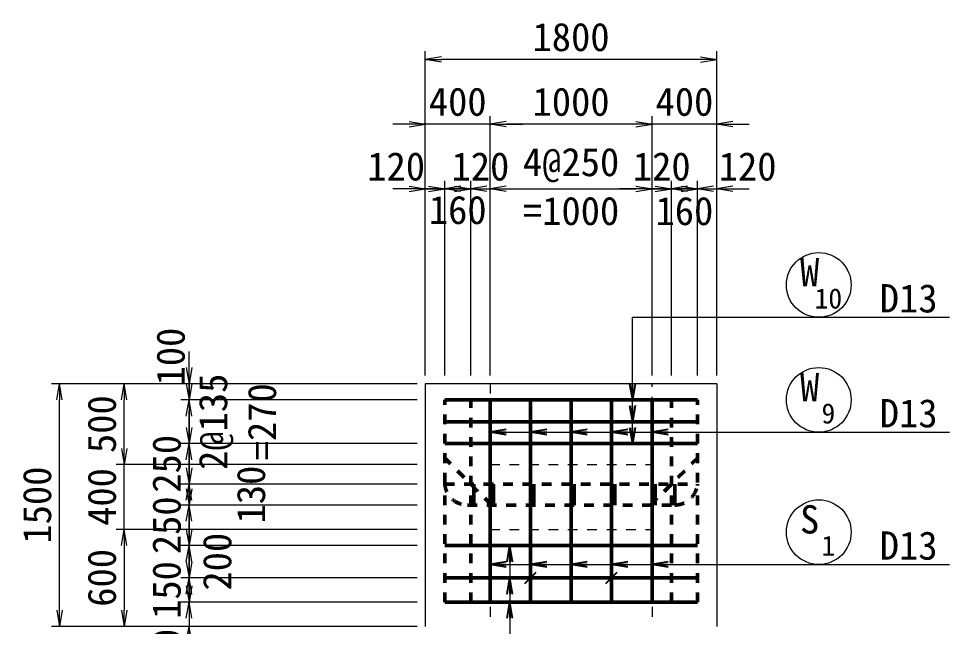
# Model space of a CAD drawing. Header units: millimetres. Extents: x 67792 to 193942, y -50017 to -20317.
# Drawn here: x 133596 to 139344, y -29365 to -25608 of the extents above; entities that cross this region are included whole.
import ezdxf
from ezdxf.enums import TextEntityAlignment as Align

# ---------------------------------------------------------------- set-up
doc = ezdxf.new("R2010")
doc.units = ezdxf.units.MM
doc.header["$LTSCALE"] = 50
doc.header["$PDSIZE"] = 300
doc.linetypes.add('SXF_跳び破線', pattern=[12, 6, -6])
doc.layers.get('Defpoints').update_dxf_attribs({"color": 191})
for name, color, linetype, lineweight in [('D-BGD', 7, 'Continuous', 13), ('D-STR', 1, 'Continuous', 50), ('D-STR-DIM', 7, 'Continuous', 13), ('D-STR-HTXT', 7, 'Continuous', 13), ('D-STR-STR5', 7, 'Continuous', 25), ('D-STR-TXT', 7, 'Continuous', 13)]:
    doc.layers.add(name, color=color, linetype=linetype, lineweight=lineweight)
doc.styles.add('YOKO_GOTHIC', font='MS Gothic.ttf')
doc.dimstyles.new('S50', dxfattribs={"dimscale": 50, "dimtxt": 3.5, "dimasz": 2, "dimexe": 1, "dimexo": 1, "dimgap": 1, "dimtad": 1, "dimdec": 0, "dimzin": 1, "dimdsep": 46, "dimtxsty": 'YOKO_GOTHIC', "dimblk": 'OPEN', "dimcen": 0, "dimclrd": 256, "dimclre": 256, "dimclrt": 256, "dimaunit": 1, "dimadec": 3, "dimazin": 0, "dimtfac": 1, "dimtdec": 0, "dimtix": 1, "dimtmove": 2, "dimatfit": 3, "dimldrblk": 'OPEN', "dimfxl": 1, "dimlwd": -1, "dimlwe": -1, "dimarcsym": 2})

# ---------------------------------------------------------------- blocks, each defined once
blk = doc.blocks.new('_Open')
at = {"color": 0, "linetype": 'ByBlock', "lineweight": -2}
for p, q in [((-1, 0.167), (0, 0)), ((-1, -0.167), (0, 0)), ((0, 0), (-1, 0))]:
    blk.add_line(p, q, dxfattribs=at)
blk = doc.blocks.new('*D70')
at = {"layer": 'D-STR-DIM', "ltscale": 1500, "transparency": 16777216}
for p, q in [((136108, -27814.8), (136108, -26610.2)), ((136228, -27814.8), (136228, -26610.2)), ((136008, -26660.2), (135908, -26660.2)), ((136108, -26660.2), (136228, -26660.2)), ((136328, -26660.2), (136428, -26660.2))]:
    blk.add_line(p, q, dxfattribs=at)
at = {"layer": 'Defpoints', "color": 0, "ltscale": 1500, "transparency": 16777216}
for p in [(136228, -26660.2), (136108, -27864.8), (136228, -27864.8)]:
    blk.add_point(p, dxfattribs=at)
at = {"layer": 'D-STR-DIM', "ltscale": 1500, "transparency": 16777216, "xscale": 100, "yscale": 100, "zscale": 100}
blk.add_blockref('_Open', (136108, -26660.2), dxfattribs=at)
at = {"layer": 'D-STR-DIM', "ltscale": 1500, "transparency": 16777216, "xscale": 100, "yscale": 100, "zscale": 100, "rotation": 180}
blk.add_blockref('_Open', (136228, -26660.2), dxfattribs=at)
at = {"layer": 'D-STR-DIM', "ltscale": 1500, "transparency": 16777216, "insert": (135927.8, -26522.7), "char_height": 175, "attachment_point": 5, "style": 'YOKO_GOTHIC'}
blk.add_mtext('120', dxfattribs=at)
blk = doc.blocks.new('*D71')
at = {"layer": 'D-STR-DIM', "ltscale": 1500, "transparency": 16777216}
for p, q in [((136228, -27814.8), (136228, -26610.2)), ((136388, -27814.8), (136388, -26610.2)), ((136128, -26660.2), (136028, -26660.2)), ((136228, -26660.2), (136388, -26660.2)), ((136488, -26660.2), (136588, -26660.2))]:
    blk.add_line(p, q, dxfattribs=at)
at = {"layer": 'Defpoints', "color": 0, "ltscale": 1500, "transparency": 16777216}
for p in [(136388, -26660.2), (136228, -27864.8), (136388, -27864.8)]:
    blk.add_point(p, dxfattribs=at)
at = {"layer": 'D-STR-DIM', "ltscale": 1500, "transparency": 16777216, "xscale": 100, "yscale": 100, "zscale": 100}
blk.add_blockref('_Open', (136228, -26660.2), dxfattribs=at)
at = {"layer": 'D-STR-DIM', "ltscale": 1500, "transparency": 16777216, "xscale": 100, "yscale": 100, "zscale": 100, "rotation": 180}
blk.add_blockref('_Open', (136388, -26660.2), dxfattribs=at)
at = {"layer": 'D-STR-DIM', "ltscale": 1500, "transparency": 16777216, "insert": (136308, -26791.7), "char_height": 175, "attachment_point": 5, "style": 'YOKO_GOTHIC'}
blk.add_mtext('160', dxfattribs=at)
blk = doc.blocks.new('*D72')
at = {"layer": 'D-STR-DIM', "ltscale": 1500, "transparency": 16777216}
for p, q in [((136388, -27814.8), (136388, -26610.2)), ((136508, -27814.8), (136508, -26610.2)), ((136288, -26660.2), (136188, -26660.2)), ((136388, -26660.2), (136508, -26660.2)), ((136608, -26660.2), (136708, -26660.2))]:
    blk.add_line(p, q, dxfattribs=at)
at = {"layer": 'Defpoints', "color": 0, "ltscale": 1500, "transparency": 16777216}
for p in [(136508, -26660.2), (136388, -27864.8), (136508, -27864.8)]:
    blk.add_point(p, dxfattribs=at)
at = {"layer": 'D-STR-DIM', "ltscale": 1500, "transparency": 16777216, "xscale": 100, "yscale": 100, "zscale": 100}
blk.add_blockref('_Open', (136388, -26660.2), dxfattribs=at)
at = {"layer": 'D-STR-DIM', "ltscale": 1500, "transparency": 16777216, "xscale": 100, "yscale": 100, "zscale": 100, "rotation": 180}
blk.add_blockref('_Open', (136508, -26660.2), dxfattribs=at)
at = {"layer": 'D-STR-DIM', "ltscale": 1500, "transparency": 16777216, "insert": (136448, -26522.7), "char_height": 175, "attachment_point": 5, "style": 'YOKO_GOTHIC'}
blk.add_mtext('120', dxfattribs=at)
blk = doc.blocks.new('*D73')
at = {"layer": 'D-STR-DIM', "ltscale": 1500, "transparency": 16777216}
for p, q in [((136508, -27814.8), (136508, -26610.2)), ((137508, -27814.8), (137508, -26610.2)), ((136608, -26660.2), (137408, -26660.2))]:
    blk.add_line(p, q, dxfattribs=at)
at = {"layer": 'Defpoints', "color": 0, "ltscale": 1500, "transparency": 16777216}
for p in [(137508, -26660.2), (136508, -27864.8), (137508, -27864.8)]:
    blk.add_point(p, dxfattribs=at)
at = {"layer": 'D-STR-DIM', "ltscale": 1500, "transparency": 16777216, "xscale": 100, "yscale": 100, "zscale": 100, "rotation": 180}
blk.add_blockref('_Open', (136508, -26660.2), dxfattribs=at)
at = {"layer": 'D-STR-DIM', "ltscale": 1500, "transparency": 16777216, "xscale": 100, "yscale": 100, "zscale": 100}
blk.add_blockref('_Open', (137508, -26660.2), dxfattribs=at)
at = {"layer": 'D-STR-DIM', "ltscale": 1500, "transparency": 16777216, "char_height": 175, "attachment_point": 5, "style": 'YOKO_GOTHIC'}
for s, insert in [('4@250', (137008, -26513.4)), ('=1000', (137008, -26797.7))]:
    blk.add_mtext(s, dxfattribs=dict(at, insert=insert))
blk = doc.blocks.new('*D74')
at = {"layer": 'D-STR-DIM', "ltscale": 1500, "transparency": 16777216}
for p, q in [((137508, -27814.8), (137508, -26610.2)), ((137628, -27814.8), (137628, -26610.2)), ((137408, -26660.2), (137308, -26660.2)), ((137508, -26660.2), (137628, -26660.2)), ((137728, -26660.2), (137828, -26660.2))]:
    blk.add_line(p, q, dxfattribs=at)
at = {"layer": 'Defpoints', "color": 0, "ltscale": 1500, "transparency": 16777216}
for p in [(137628, -26660.2), (137508, -27864.8), (137628, -27864.8)]:
    blk.add_point(p, dxfattribs=at)
at = {"layer": 'D-STR-DIM', "ltscale": 1500, "transparency": 16777216, "xscale": 100, "yscale": 100, "zscale": 100}
blk.add_blockref('_Open', (137508, -26660.2), dxfattribs=at)
at = {"layer": 'D-STR-DIM', "ltscale": 1500, "transparency": 16777216, "xscale": 100, "yscale": 100, "zscale": 100, "rotation": 180}
blk.add_blockref('_Open', (137628, -26660.2), dxfattribs=at)
at = {"layer": 'D-STR-DIM', "ltscale": 1500, "transparency": 16777216, "insert": (137568, -26522.7), "char_height": 175, "attachment_point": 5, "style": 'YOKO_GOTHIC'}
blk.add_mtext('120', dxfattribs=at)
blk = doc.blocks.new('*D75')
at = {"layer": 'D-STR-DIM', "ltscale": 1500, "transparency": 16777216}
for p, q in [((137628, -27814.8), (137628, -26610.2)), ((137788, -27814.8), (137788, -26610.2)), ((137528, -26660.2), (137428, -26660.2)), ((137628, -26660.2), (137788, -26660.2)), ((137888, -26660.2), (137988, -26660.2))]:
    blk.add_line(p, q, dxfattribs=at)
at = {"layer": 'Defpoints', "color": 0, "ltscale": 1500, "transparency": 16777216}
for p in [(137788, -26660.2), (137628, -27864.8), (137788, -27864.8)]:
    blk.add_point(p, dxfattribs=at)
at = {"layer": 'D-STR-DIM', "ltscale": 1500, "transparency": 16777216, "xscale": 100, "yscale": 100, "zscale": 100}
blk.add_blockref('_Open', (137628, -26660.2), dxfattribs=at)
at = {"layer": 'D-STR-DIM', "ltscale": 1500, "transparency": 16777216, "xscale": 100, "yscale": 100, "zscale": 100, "rotation": 180}
blk.add_blockref('_Open', (137788, -26660.2), dxfattribs=at)
at = {"layer": 'D-STR-DIM', "ltscale": 1500, "transparency": 16777216, "insert": (137708, -26798.2), "char_height": 175, "attachment_point": 5, "style": 'YOKO_GOTHIC'}
blk.add_mtext('160', dxfattribs=at)
blk = doc.blocks.new('*D76')
at = {"layer": 'D-STR-DIM', "ltscale": 1500, "transparency": 16777216}
for p, q in [((137788, -27814.8), (137788, -26610.2)), ((137908, -27814.8), (137908, -26610.2)), ((137688, -26660.2), (137588, -26660.2)), ((137788, -26660.2), (137908, -26660.2)), ((138008, -26660.2), (138108, -26660.2))]:
    blk.add_line(p, q, dxfattribs=at)
at = {"layer": 'Defpoints', "color": 0, "ltscale": 1500, "transparency": 16777216}
for p in [(137908, -26660.2), (137788, -27864.8), (137908, -27864.8)]:
    blk.add_point(p, dxfattribs=at)
at = {"layer": 'D-STR-DIM', "ltscale": 1500, "transparency": 16777216, "xscale": 100, "yscale": 100, "zscale": 100}
blk.add_blockref('_Open', (137788, -26660.2), dxfattribs=at)
at = {"layer": 'D-STR-DIM', "ltscale": 1500, "transparency": 16777216, "xscale": 100, "yscale": 100, "zscale": 100, "rotation": 180}
blk.add_blockref('_Open', (137908, -26660.2), dxfattribs=at)
at = {"layer": 'D-STR-DIM', "ltscale": 1500, "transparency": 16777216, "insert": (138098.6, -26522.7), "char_height": 175, "attachment_point": 5, "style": 'YOKO_GOTHIC'}
blk.add_mtext('120', dxfattribs=at)
blk = doc.blocks.new('*D77')
at = {"layer": 'D-STR-DIM', "ltscale": 1500, "transparency": 16777216}
for p, q in [((137508, -27814.8), (137508, -26210.2)), ((137908, -27814.8), (137908, -26210.2)), ((137408, -26260.2), (137308, -26260.2)), ((137908, -26260.2), (137508, -26260.2)), ((138008, -26260.2), (138108, -26260.2))]:
    blk.add_line(p, q, dxfattribs=at)
at = {"layer": 'Defpoints', "color": 0, "ltscale": 1500, "transparency": 16777216}
for p in [(137508, -26260.2), (137508, -27864.8), (137908, -27864.8)]:
    blk.add_point(p, dxfattribs=at)
at = {"layer": 'D-STR-DIM', "ltscale": 1500, "transparency": 16777216, "xscale": 100, "yscale": 100, "zscale": 100}
blk.add_blockref('_Open', (137508, -26260.2), dxfattribs=at)
at = {"layer": 'D-STR-DIM', "ltscale": 1500, "transparency": 16777216, "xscale": 100, "yscale": 100, "zscale": 100, "rotation": 180}
blk.add_blockref('_Open', (137908, -26260.2), dxfattribs=at)
at = {"layer": 'D-STR-DIM', "ltscale": 1500, "transparency": 16777216, "insert": (137708, -26122.7), "char_height": 175, "attachment_point": 5, "style": 'YOKO_GOTHIC'}
blk.add_mtext('400', dxfattribs=at)
blk = doc.blocks.new('*D78')
at = {"layer": 'D-STR-DIM', "ltscale": 1500, "transparency": 16777216}
for p, q in [((136108, -27814.8), (136108, -25810.2)), ((137808, -25860.2), (136208, -25860.2)), ((137908, -27814.8), (137908, -25810.2))]:
    blk.add_line(p, q, dxfattribs=at)
at = {"layer": 'Defpoints', "color": 0, "ltscale": 1500, "transparency": 16777216}
for p in [(136108, -25860.2), (136108, -27864.8), (137908, -27864.8)]:
    blk.add_point(p, dxfattribs=at)
at = {"layer": 'D-STR-DIM', "ltscale": 1500, "transparency": 16777216, "xscale": 100, "yscale": 100, "zscale": 100, "rotation": 180}
blk.add_blockref('_Open', (136108, -25860.2), dxfattribs=at)
at = {"layer": 'D-STR-DIM', "ltscale": 1500, "transparency": 16777216, "xscale": 100, "yscale": 100, "zscale": 100}
blk.add_blockref('_Open', (137908, -25860.2), dxfattribs=at)
at = {"layer": 'D-STR-DIM', "ltscale": 1500, "transparency": 16777216, "insert": (137008, -25722.7), "char_height": 175, "attachment_point": 5, "style": 'YOKO_GOTHIC'}
blk.add_mtext('1800', dxfattribs=at)
blk = doc.blocks.new('*D79')
at = {"layer": 'D-STR-DIM', "ltscale": 1500, "transparency": 16777216}
for p, q in [((136508, -27814.8), (136508, -26210.2)), ((137508, -27814.8), (137508, -26210.2)), ((137408, -26260.2), (136608, -26260.2))]:
    blk.add_line(p, q, dxfattribs=at)
at = {"layer": 'Defpoints', "color": 0, "ltscale": 1500, "transparency": 16777216}
for p in [(136508, -26260.2), (136508, -27864.8), (137508, -27864.8)]:
    blk.add_point(p, dxfattribs=at)
at = {"layer": 'D-STR-DIM', "ltscale": 1500, "transparency": 16777216, "xscale": 100, "yscale": 100, "zscale": 100, "rotation": 180}
blk.add_blockref('_Open', (136508, -26260.2), dxfattribs=at)
at = {"layer": 'D-STR-DIM', "ltscale": 1500, "transparency": 16777216, "xscale": 100, "yscale": 100, "zscale": 100}
blk.add_blockref('_Open', (137508, -26260.2), dxfattribs=at)
at = {"layer": 'D-STR-DIM', "ltscale": 1500, "transparency": 16777216, "insert": (137008, -26122.7), "char_height": 175, "attachment_point": 5, "style": 'YOKO_GOTHIC'}
blk.add_mtext('1000', dxfattribs=at)
blk = doc.blocks.new('*D80')
at = {"layer": 'D-STR-DIM', "ltscale": 1500, "transparency": 16777216}
for p, q in [((136108, -27814.8), (136108, -26210.2)), ((136508, -27814.8), (136508, -26210.2)), ((136008, -26260.2), (135908, -26260.2)), ((136508, -26260.2), (136108, -26260.2)), ((136608, -26260.2), (136708, -26260.2))]:
    blk.add_line(p, q, dxfattribs=at)
at = {"layer": 'Defpoints', "color": 0, "ltscale": 1500, "transparency": 16777216}
for p in [(136108, -26260.2), (136108, -27864.8), (136508, -27864.8)]:
    blk.add_point(p, dxfattribs=at)
at = {"layer": 'D-STR-DIM', "ltscale": 1500, "transparency": 16777216, "xscale": 100, "yscale": 100, "zscale": 100}
blk.add_blockref('_Open', (136108, -26260.2), dxfattribs=at)
at = {"layer": 'D-STR-DIM', "ltscale": 1500, "transparency": 16777216, "xscale": 100, "yscale": 100, "zscale": 100, "rotation": 180}
blk.add_blockref('_Open', (136508, -26260.2), dxfattribs=at)
at = {"layer": 'D-STR-DIM', "ltscale": 1500, "transparency": 16777216, "insert": (136308, -26122.7), "char_height": 175, "attachment_point": 5, "style": 'YOKO_GOTHIC'}
blk.add_mtext('400', dxfattribs=at)
blk = doc.blocks.new('*D399')
at = {"layer": 'D-STR-DIM', "ltscale": 1500, "transparency": 16777216}
for p, q in [((134648.5, -27764.8), (134648.5, -27664.8)), ((136058, -27864.8), (134598.5, -27864.8)), ((134648.5, -27864.8), (134648.5, -27964.8)), ((136058, -27964.8), (134598.5, -27964.8)), ((134648.5, -28064.8), (134648.5, -28164.8))]:
    blk.add_line(p, q, dxfattribs=at)
at = {"layer": 'Defpoints', "color": 0, "ltscale": 1500, "transparency": 16777216}
for p in [(136108, -27864.8), (134648.5, -27964.8), (136108, -27964.8)]:
    blk.add_point(p, dxfattribs=at)
at = {"layer": 'D-STR-DIM', "ltscale": 1500, "transparency": 16777216, "xscale": 100, "yscale": 100, "zscale": 100}
for p, rotation in [((134648.5, -27864.8), 270), ((134648.5, -27964.8), 90)]:
    blk.add_blockref('_Open', p, dxfattribs=dict(at, rotation=rotation))
at = {"layer": 'D-STR-DIM', "ltscale": 1500, "transparency": 16777216, "insert": (134536, -27697), "char_height": 175, "attachment_point": 5, "rotation": 90, "style": 'YOKO_GOTHIC'}
blk.add_mtext('100', dxfattribs=at)
blk = doc.blocks.new('*D400')
at = {"layer": 'D-STR-DIM', "ltscale": 1500, "transparency": 16777216}
for p, q in [((134648.5, -27864.8), (134648.5, -27764.8)), ((136058, -27964.8), (134598.5, -27964.8)), ((134648.5, -27964.8), (134648.5, -28234.8)), ((136058, -28234.8), (134598.5, -28234.8)), ((134648.5, -28334.8), (134648.5, -28434.8))]:
    blk.add_line(p, q, dxfattribs=at)
at = {"layer": 'Defpoints', "color": 0, "ltscale": 1500, "transparency": 16777216}
for p in [(136108, -27964.8), (134648.5, -28234.8), (136108, -28234.8)]:
    blk.add_point(p, dxfattribs=at)
at = {"layer": 'D-STR-DIM', "ltscale": 1500, "transparency": 16777216, "xscale": 100, "yscale": 100, "zscale": 100}
for p, rotation in [((134648.5, -27964.8), 270), ((134648.5, -28234.8), 90)]:
    blk.add_blockref('_Open', p, dxfattribs=dict(at, rotation=rotation))
at = {"layer": 'D-STR-DIM', "ltscale": 1500, "transparency": 16777216, "char_height": 175, "attachment_point": 5, "rotation": 90, "style": 'YOKO_GOTHIC'}
for s, insert in [('2@135', (134816.1, -28099.8)), ('=270', (135100.4, -28099.8))]:
    blk.add_mtext(s, dxfattribs=dict(at, insert=insert))
blk = doc.blocks.new('*D401')
at = {"layer": 'D-STR-DIM', "ltscale": 1500, "transparency": 16777216}
for p, q in [((134648.5, -28134.8), (134648.5, -28034.8)), ((136058, -28234.8), (134598.5, -28234.8)), ((134648.5, -28234.8), (134648.5, -28484.8)), ((136058, -28484.8), (134598.5, -28484.8)), ((134648.5, -28584.8), (134648.5, -28684.8))]:
    blk.add_line(p, q, dxfattribs=at)
at = {"layer": 'Defpoints', "color": 0, "ltscale": 1500, "transparency": 16777216}
for p in [(136108, -28234.8), (134648.5, -28484.8), (136108, -28484.8)]:
    blk.add_point(p, dxfattribs=at)
at = {"layer": 'D-STR-DIM', "ltscale": 1500, "transparency": 16777216, "xscale": 100, "yscale": 100, "zscale": 100}
for p, rotation in [((134648.5, -28234.8), 270), ((134648.5, -28484.8), 90)]:
    blk.add_blockref('_Open', p, dxfattribs=dict(at, rotation=rotation))
at = {"layer": 'D-STR-DIM', "ltscale": 1500, "transparency": 16777216, "insert": (134511, -28359.8), "char_height": 175, "attachment_point": 5, "rotation": 90, "style": 'YOKO_GOTHIC'}
blk.add_mtext('250', dxfattribs=at)
blk = doc.blocks.new('*D402')
at = {"layer": 'D-STR-DIM', "ltscale": 1500, "transparency": 16777216}
for p, q in [((134648.5, -28384.8), (134648.5, -28284.8)), ((136058, -28484.8), (134598.5, -28484.8)), ((134648.5, -28484.8), (134648.5, -28614.8)), ((136058, -28614.8), (134598.5, -28614.8)), ((134648.5, -28714.8), (134648.5, -28814.8))]:
    blk.add_line(p, q, dxfattribs=at)
at = {"layer": 'Defpoints', "color": 0, "ltscale": 1500, "transparency": 16777216}
for p in [(136108, -28484.8), (134648.5, -28614.8), (136108, -28614.8)]:
    blk.add_point(p, dxfattribs=at)
at = {"layer": 'D-STR-DIM', "ltscale": 1500, "transparency": 16777216, "xscale": 100, "yscale": 100, "zscale": 100}
for p, rotation in [((134648.5, -28484.8), 270), ((134648.5, -28614.8), 90)]:
    blk.add_blockref('_Open', p, dxfattribs=dict(at, rotation=rotation))
at = {"layer": 'D-STR-DIM', "ltscale": 1500, "transparency": 16777216, "insert": (135032.4, -28549.8), "char_height": 175, "attachment_point": 5, "rotation": 90, "style": 'YOKO_GOTHIC'}
blk.add_mtext('130', dxfattribs=at)
blk = doc.blocks.new('*D408')
at = {"layer": 'D-STR-DIM', "ltscale": 1500, "transparency": 16777216}
for p, q in [((134248.5, -28264.8), (134248.5, -28164.8)), ((136058, -28364.8), (134198.5, -28364.8)), ((134248.5, -28764.8), (134248.5, -28364.8)), ((136058, -28764.8), (134198.5, -28764.8)), ((134248.5, -28864.8), (134248.5, -28964.8))]:
    blk.add_line(p, q, dxfattribs=at)
at = {"layer": 'Defpoints', "color": 0, "ltscale": 1500, "transparency": 16777216}
for p in [(134248.5, -28364.8), (136108, -28364.8), (136108, -28764.8)]:
    blk.add_point(p, dxfattribs=at)
at = {"layer": 'D-STR-DIM', "ltscale": 1500, "transparency": 16777216, "xscale": 100, "yscale": 100, "zscale": 100}
for p, rotation in [((134248.5, -28364.8), 270), ((134248.5, -28764.8), 90)]:
    blk.add_blockref('_Open', p, dxfattribs=dict(at, rotation=rotation))
at = {"layer": 'D-STR-DIM', "ltscale": 1500, "transparency": 16777216, "insert": (134111, -28564.8), "char_height": 175, "attachment_point": 5, "rotation": 90, "style": 'YOKO_GOTHIC'}
blk.add_mtext('400', dxfattribs=at)
blk = doc.blocks.new('*D409')
at = {"layer": 'D-STR-DIM', "ltscale": 1500, "transparency": 16777216}
for p, q in [((136058, -27864.8), (134198.5, -27864.8)), ((134248.5, -28264.8), (134248.5, -27964.8)), ((136058, -28364.8), (134198.5, -28364.8))]:
    blk.add_line(p, q, dxfattribs=at)
at = {"layer": 'Defpoints', "color": 0, "ltscale": 1500, "transparency": 16777216}
for p in [(134248.5, -27864.8), (136108, -27864.8), (136108, -28364.8)]:
    blk.add_point(p, dxfattribs=at)
at = {"layer": 'D-STR-DIM', "ltscale": 1500, "transparency": 16777216, "xscale": 100, "yscale": 100, "zscale": 100}
for p, rotation in [((134248.5, -27864.8), 90), ((134248.5, -28364.8), 270)]:
    blk.add_blockref('_Open', p, dxfattribs=dict(at, rotation=rotation))
at = {"layer": 'D-STR-DIM', "ltscale": 1500, "transparency": 16777216, "insert": (134111, -28114.8), "char_height": 175, "attachment_point": 5, "rotation": 90, "style": 'YOKO_GOTHIC'}
blk.add_mtext('500', dxfattribs=at)
blk = doc.blocks.new('*D410')
at = {"layer": 'D-STR-DIM', "ltscale": 1500, "transparency": 16777216}
for p, q in [((136058, -27864.8), (133798.5, -27864.8)), ((133848.5, -29264.8), (133848.5, -27964.8)), ((136058, -29364.8), (133798.5, -29364.8))]:
    blk.add_line(p, q, dxfattribs=at)
at = {"layer": 'Defpoints', "color": 0, "ltscale": 1500, "transparency": 16777216}
for p in [(133848.5, -27864.8), (136108, -27864.8), (136108, -29364.8)]:
    blk.add_point(p, dxfattribs=at)
at = {"layer": 'D-STR-DIM', "ltscale": 1500, "transparency": 16777216, "xscale": 100, "yscale": 100, "zscale": 100}
for p, rotation in [((133848.5, -27864.8), 90), ((133848.5, -29364.8), 270)]:
    blk.add_blockref('_Open', p, dxfattribs=dict(at, rotation=rotation))
at = {"layer": 'D-STR-DIM', "ltscale": 1500, "transparency": 16777216, "insert": (133711, -28614.8), "char_height": 175, "attachment_point": 5, "rotation": 90, "style": 'YOKO_GOTHIC'}
blk.add_mtext('1500', dxfattribs=at)
blk = doc.blocks.new('*D403')
at = {"layer": 'D-STR-DIM', "ltscale": 1500, "transparency": 16777216}
for p, q in [((134648.5, -28514.8), (134648.5, -28414.8)), ((136058, -28614.8), (134598.5, -28614.8)), ((134648.5, -28614.8), (134648.5, -28864.8)), ((136058, -28864.8), (134598.5, -28864.8)), ((134648.5, -28964.8), (134648.5, -29064.8))]:
    blk.add_line(p, q, dxfattribs=at)
at = {"layer": 'Defpoints', "color": 0, "ltscale": 1500, "transparency": 16777216}
for p in [(136108, -28614.8), (134648.5, -28864.8), (136108, -28864.8)]:
    blk.add_point(p, dxfattribs=at)
at = {"layer": 'D-STR-DIM', "ltscale": 1500, "transparency": 16777216, "xscale": 100, "yscale": 100, "zscale": 100}
for p, rotation in [((134648.5, -28614.8), 270), ((134648.5, -28864.8), 90)]:
    blk.add_blockref('_Open', p, dxfattribs=dict(at, rotation=rotation))
at = {"layer": 'D-STR-DIM', "ltscale": 1500, "transparency": 16777216, "insert": (134511, -28739.8), "char_height": 175, "attachment_point": 5, "rotation": 90, "style": 'YOKO_GOTHIC'}
blk.add_mtext('250', dxfattribs=at)
blk = doc.blocks.new('*D404')
at = {"layer": 'D-STR-DIM', "ltscale": 1500, "transparency": 16777216}
for p, q in [((134648.5, -28764.8), (134648.5, -28664.8)), ((136058, -28864.8), (134598.5, -28864.8)), ((134648.5, -28864.8), (134648.5, -29064.8)), ((136058, -29064.8), (134598.5, -29064.8)), ((134648.5, -29164.8), (134648.5, -29264.8))]:
    blk.add_line(p, q, dxfattribs=at)
at = {"layer": 'Defpoints', "color": 0, "ltscale": 1500, "transparency": 16777216}
for p in [(136108, -28864.8), (134648.5, -29064.8), (136108, -29064.8)]:
    blk.add_point(p, dxfattribs=at)
at = {"layer": 'D-STR-DIM', "ltscale": 1500, "transparency": 16777216, "xscale": 100, "yscale": 100, "zscale": 100}
for p, rotation in [((134648.5, -28864.8), 270), ((134648.5, -29064.8), 90)]:
    blk.add_blockref('_Open', p, dxfattribs=dict(at, rotation=rotation))
at = {"layer": 'D-STR-DIM', "ltscale": 1500, "transparency": 16777216, "insert": (134823.4, -28964.8), "char_height": 175, "attachment_point": 5, "rotation": 90, "style": 'YOKO_GOTHIC'}
blk.add_mtext('200', dxfattribs=at)
blk = doc.blocks.new('*D405')
at = {"layer": 'D-STR-DIM', "ltscale": 1500, "transparency": 16777216}
for p, q in [((134648.5, -28964.8), (134648.5, -28864.8)), ((136058, -29064.8), (134598.5, -29064.8)), ((134648.5, -29064.8), (134648.5, -29214.8)), ((136058, -29214.8), (134598.5, -29214.8)), ((134648.5, -29314.8), (134648.5, -29414.8))]:
    blk.add_line(p, q, dxfattribs=at)
at = {"layer": 'Defpoints', "color": 0, "ltscale": 1500, "transparency": 16777216}
for p in [(136108, -29064.8), (134648.5, -29214.8), (136108, -29214.8)]:
    blk.add_point(p, dxfattribs=at)
at = {"layer": 'D-STR-DIM', "ltscale": 1500, "transparency": 16777216, "xscale": 100, "yscale": 100, "zscale": 100}
for p, rotation in [((134648.5, -29064.8), 270), ((134648.5, -29214.8), 90)]:
    blk.add_blockref('_Open', p, dxfattribs=dict(at, rotation=rotation))
at = {"layer": 'D-STR-DIM', "ltscale": 1500, "transparency": 16777216, "insert": (134511, -29139.8), "char_height": 175, "attachment_point": 5, "rotation": 90, "style": 'YOKO_GOTHIC'}
blk.add_mtext('150', dxfattribs=at)
blk = doc.blocks.new('*D406')
at = {"layer": 'D-STR-DIM', "ltscale": 1500, "transparency": 16777216}
for p, q in [((134648.5, -29114.8), (134648.5, -29014.8)), ((136058, -29214.8), (134598.5, -29214.8)), ((134648.5, -29214.8), (134648.5, -29364.8)), ((136058, -29364.8), (134598.5, -29364.8)), ((134648.5, -29464.8), (134648.5, -29564.8))]:
    blk.add_line(p, q, dxfattribs=at)
at = {"layer": 'Defpoints', "color": 0, "ltscale": 1500, "transparency": 16777216}
for p in [(136108, -29214.8), (134648.5, -29364.8), (136108, -29364.8)]:
    blk.add_point(p, dxfattribs=at)
at = {"layer": 'D-STR-DIM', "ltscale": 1500, "transparency": 16777216, "xscale": 100, "yscale": 100, "zscale": 100}
for p, rotation in [((134648.5, -29214.8), 270), ((134648.5, -29364.8), 90)]:
    blk.add_blockref('_Open', p, dxfattribs=dict(at, rotation=rotation))
at = {"layer": 'D-STR-DIM', "ltscale": 1500, "transparency": 16777216, "insert": (134511, -29558.5), "char_height": 175, "attachment_point": 5, "rotation": 90, "style": 'YOKO_GOTHIC'}
blk.add_mtext('150', dxfattribs=at)
blk = doc.blocks.new('*D407')
at = {"layer": 'D-STR-DIM', "ltscale": 1500, "transparency": 16777216}
for p, q in [((136058, -28764.8), (134198.5, -28764.8)), ((134248.5, -28864.8), (134248.5, -29264.8)), ((136058, -29364.8), (134198.5, -29364.8))]:
    blk.add_line(p, q, dxfattribs=at)
at = {"layer": 'Defpoints', "color": 0, "ltscale": 1500, "transparency": 16777216}
for p in [(136108, -28764.8), (134248.5, -29364.8), (136108, -29364.8)]:
    blk.add_point(p, dxfattribs=at)
at = {"layer": 'D-STR-DIM', "ltscale": 1500, "transparency": 16777216, "xscale": 100, "yscale": 100, "zscale": 100}
for p, rotation in [((134248.5, -28764.8), 90), ((134248.5, -29364.8), 270)]:
    blk.add_blockref('_Open', p, dxfattribs=dict(at, rotation=rotation))
at = {"layer": 'D-STR-DIM', "ltscale": 1500, "transparency": 16777216, "insert": (134111, -29064.8), "char_height": 175, "attachment_point": 5, "rotation": 90, "style": 'YOKO_GOTHIC'}
blk.add_mtext('600', dxfattribs=at)

msp = doc.modelspace()

# ---------------------------------------------------------------- linework, layer by layer
at = {"layer": 'D-BGD', "ltscale": 1500}
for p, q in [((137908, -27864.8), (136108, -27864.8)), ((136108, -27864.8), (136108, -29364.8)), ((137908, -27864.8), (137908, -29364.8))]:
    msp.add_line(p, q, dxfattribs=at)
at = {"layer": 'D-BGD', "linetype": 'SXF_跳び破線', "ltscale": 0.2}
for p, q in [((136508, -28764.8), (137508, -28764.8)), ((136508, -28764.8), (136508, -29364.8)), ((137508, -28764.8), (137508, -29364.8))]:
    msp.add_line(p, q, dxfattribs=at)
msp.add_lwpolyline([(136508, -27864.8), (136508, -28364.8), (137508, -28364.8), (137508, -27864.8)], dxfattribs=at)
at = {"layer": 'D-STR', "linetype": 'SXF_跳び破線', "ltscale": 0.2}
for p, q in [((136228, -28474.8), (136228, -27964.8)), ((136388, -28614.8), (136388, -27964.8)), ((137628, -28614.8), (137628, -27964.8)), ((137788, -28474.8), (137788, -27964.8)), ((136518, -28614.8), (136228, -28324.8)), ((137498, -28614.8), (137788, -28324.8)), ((136228, -28484.8), (137788, -28484.8)), ((136228, -29214.8), (136228, -28484.8)), ((136388, -29214.8), (136388, -28484.8)), ((137628, -29214.8), (137628, -28484.8)), ((137788, -29214.8), (137788, -28484.8)), ((136368, -28614.8), (137648, -28614.8))]:
    msp.add_line(p, q, dxfattribs=at)
at = {"layer": 'D-STR'}
for p, q in [((136228, -27964.8), (137788, -27964.8)), ((136508, -28614.8), (136508, -27964.8)), ((136758, -28614.8), (136758, -27964.8)), ((137008, -28614.8), (137008, -27964.8)), ((137258, -28614.8), (137258, -27964.8)), ((137508, -28614.8), (137508, -27964.8)), ((136228, -28099.8), (137788, -28099.8)), ((136228, -28234.8), (137788, -28234.8)), ((136408, -28484.8), (136408, -28614.8)), ((136508, -29214.8), (136508, -28484.8)), ((136528, -28484.8), (136528, -28614.8)), ((136758, -29214.8), (136758, -28484.8)), ((136778, -28484.8), (136778, -28614.8)), ((137008, -29214.8), (137008, -28484.8)), ((137028, -28484.8), (137028, -28614.8)), ((137258, -29214.8), (137258, -28484.8)), ((137278, -28484.8), (137278, -28614.8)), ((137508, -29214.8), (137508, -28484.8)), ((137528, -28484.8), (137528, -28614.8)), ((137648, -28484.8), (137648, -28614.8)), ((136228, -28864.8), (137788, -28864.8)), ((136228, -29064.8), (137788, -29064.8)), ((136228, -29214.8), (137788, -29214.8))]:
    msp.add_line(p, q, dxfattribs=at)
at = {"layer": 'D-STR', "linetype": 'SXF_跳び破線', "ltscale": 0.2}
for centre, start, end in [((136368, -28474.8), 180, 270), ((137648, -28474.8), 270, 0)]:
    msp.add_arc(centre, 140, start, end, dxfattribs=at)
at = {"layer": 'D-STR-HTXT', "color": 4}
for centre in [(138537.9, -27254.2), (138537.9, -28782.4)]:
    msp.add_circle(centre, 200, dxfattribs=at)
at = {"layer": 'D-STR-HTXT'}
msp.add_circle((138537.9, -27964.5), 200, dxfattribs=at)
at = {"layer": 'D-STR-STR5'}
for p, q in [((136722.6, -29100.1), (136793.3, -29029.4)), ((137222.6, -29100.1), (137293.3, -29029.4))]:
    msp.add_line(p, q, dxfattribs=at)

# ---------------------------------------------------------------- texts
at = {"layer": 'D-STR-TXT', "color": 4, "style": 'YOKO_GOTHIC'}
for s, height, p in [('W', 175, (138481.6, -27262.5)), ('10', 125, (138597.3, -27400.3)), ('S', 175, (138481.6, -28790.7)), ('1', 125, (138597.3, -28928.5))]:
    msp.add_text(s, height=height, dxfattribs=at).set_placement(p, align=Align.CENTER)
for p in [(138914.4, -27424.2), (138914.4, -28952.4)]:
    msp.add_text('D13', height=175, dxfattribs=at).set_placement(p)
at = {"layer": 'D-STR-TXT', "style": 'YOKO_GOTHIC'}
for s, height, p in [('W', 175, (138481.6, -27972.8)), ('9', 125, (138597.3, -28110.6))]:
    msp.add_text(s, height=height, dxfattribs=at).set_placement(p, align=Align.CENTER)
msp.add_text('D13', height=175, dxfattribs=at).set_placement((138914.4, -28134.5))

# ---------------------------------------------------------------- dimensions: what is measured, and where the dimension line sits
at = {"layer": 'D-STR-DIM', "ltscale": 1500}
for base, p1, p2, picture, middle in [((136108, -25860.2), (137908, -27864.8), (136108, -27864.8), '*D78', (137008, -25722.7)), ((136108, -26260.2), (136508, -27864.8), (136108, -27864.8), '*D80', (136308, -26122.7)), ((136508, -26260.2), (137508, -27864.8), (136508, -27864.8), '*D79', (137008, -26122.7)), ((137508, -26260.2), (137908, -27864.8), (137508, -27864.8), '*D77', (137708, -26122.7)), ((136508, -26660.2), (136388, -27864.8), (136508, -27864.8), '*D72', (136448, -26522.7)), ((137628, -26660.2), (137508, -27864.8), (137628, -27864.8), '*D74', (137568, -26522.7))]:
    dim = msp.add_linear_dim(base=base, p1=p1, p2=p2, dimstyle='S50', dxfattribs=at)
    dim.commit()
    dim.dimension.update_dxf_attribs({"geometry": picture, "text_midpoint": middle})
for base, p1, p2, picture, middle in [((136228, -26660.2), (136108, -27864.8), (136228, -27864.8), '*D70', (135927.8, -26522.7)), ((137908, -26660.2), (137788, -27864.8), (137908, -27864.8), '*D76', (138098.6, -26522.7)), ((136388, -26660.2), (136228, -27864.8), (136388, -27864.8), '*D71', (136308, -26791.7)), ((137788, -26660.2), (137628, -27864.8), (137788, -27864.8), '*D75', (137708, -26798.2))]:
    dim = msp.add_linear_dim(base=base, p1=p1, p2=p2, dimstyle='S50', dxfattribs=at)
    dim.commit()
    dim.dimension.update_dxf_attribs({"geometry": picture, "text_midpoint": middle, "dimtype": 160})
dim = msp.add_linear_dim(base=(137508, -26660.2), p1=(136508, -27864.8), p2=(137508, -27864.8), text='4@250\\X=<>', dimstyle='S50', dxfattribs=at)
dim.commit()
dim.dimension.update_dxf_attribs({"geometry": '*D73', "text_midpoint": (137008, -26660.2)})
for base, p1, p2, picture, middle in [((134648.5, -27964.8), (136108, -27864.8), (136108, -27964.8), '*D399', (134536, -27697)), ((134648.5, -28614.8), (136108, -28484.8), (136108, -28614.8), '*D402', (135032.4, -28549.8)), ((134648.5, -29064.8), (136108, -28864.8), (136108, -29064.8), '*D404', (134823.4, -28964.8)), ((134648.5, -29364.8), (136108, -29214.8), (136108, -29364.8), '*D406', (134511, -29558.5))]:
    dim = msp.add_linear_dim(base=base, p1=p1, p2=p2, angle=90, dimstyle='S50', dxfattribs=at)
    dim.commit()
    dim.dimension.update_dxf_attribs({"geometry": picture, "text_midpoint": middle, "dimtype": 160})
dim = msp.add_linear_dim(base=(134648.5, -28234.8), p1=(136108, -27964.8), p2=(136108, -28234.8), angle=90, text='2@135\\X=<>', dimstyle='S50', dxfattribs=at)
dim.commit()
dim.dimension.update_dxf_attribs({"geometry": '*D400', "text_midpoint": (134962.9, -28099.8), "dimtype": 160})
for base, p1, p2, picture, middle in [((133848.5, -27864.8), (136108, -29364.8), (136108, -27864.8), '*D410', (133711, -28614.8)), ((134248.5, -27864.8), (136108, -28364.8), (136108, -27864.8), '*D409', (134111, -28114.8)), ((134648.5, -28484.8), (136108, -28234.8), (136108, -28484.8), '*D401', (134511, -28359.8)), ((134248.5, -28364.8), (136108, -28764.8), (136108, -28364.8), '*D408', (134111, -28564.8)), ((134648.5, -28864.8), (136108, -28614.8), (136108, -28864.8), '*D403', (134511, -28739.8)), ((134248.5, -29364.8), (136108, -28764.8), (136108, -29364.8), '*D407', (134111, -29064.8)), ((134648.5, -29214.8), (136108, -29064.8), (136108, -29214.8), '*D405', (134511, -29139.8))]:
    dim = msp.add_linear_dim(base=base, p1=p1, p2=p2, angle=90, dimstyle='S50', dxfattribs=at)
    dim.commit()
    dim.dimension.update_dxf_attribs({"geometry": picture, "text_midpoint": middle})

# ---------------------------------------------------------------- leaders
at = {"layer": 'D-STR-HTXT'}
for points in [[(137386.5, -28234.8), (137386.5, -27454.2), (139344.5, -27454.2)], [(137386.5, -27964.8), (137386.5, -27471.2)], [(137386.5, -28099.8), (137386.5, -27606.2)], [(136508, -28164.5), (139344.5, -28164.5)], [(136758, -28164.5), (137117.4, -28164.5)], [(137008, -28164.5), (137367.4, -28164.5)], [(137258, -28164.5), (137617.4, -28164.5)], [(137508, -28164.5), (137867.4, -28164.5)], [(136629.6, -28864.8), (136629.6, -30004), (134801.7, -30004)], [(136508, -28982.4), (139344.5, -28982.4)], [(136758, -28982.4), (137117.4, -28982.4)], [(137008, -28982.4), (137367.4, -28982.4)], [(137258, -28982.4), (137617.4, -28982.4)], [(137508, -28982.4), (137867.4, -28982.4)], [(136629.6, -29064.8), (136629.6, -29452.7)], [(136629.6, -29214.8), (136629.6, -29602.7)]]:
    msp.add_leader(points, dimstyle='S50', dxfattribs=at)

doc.saveas('drawing.dxf')
